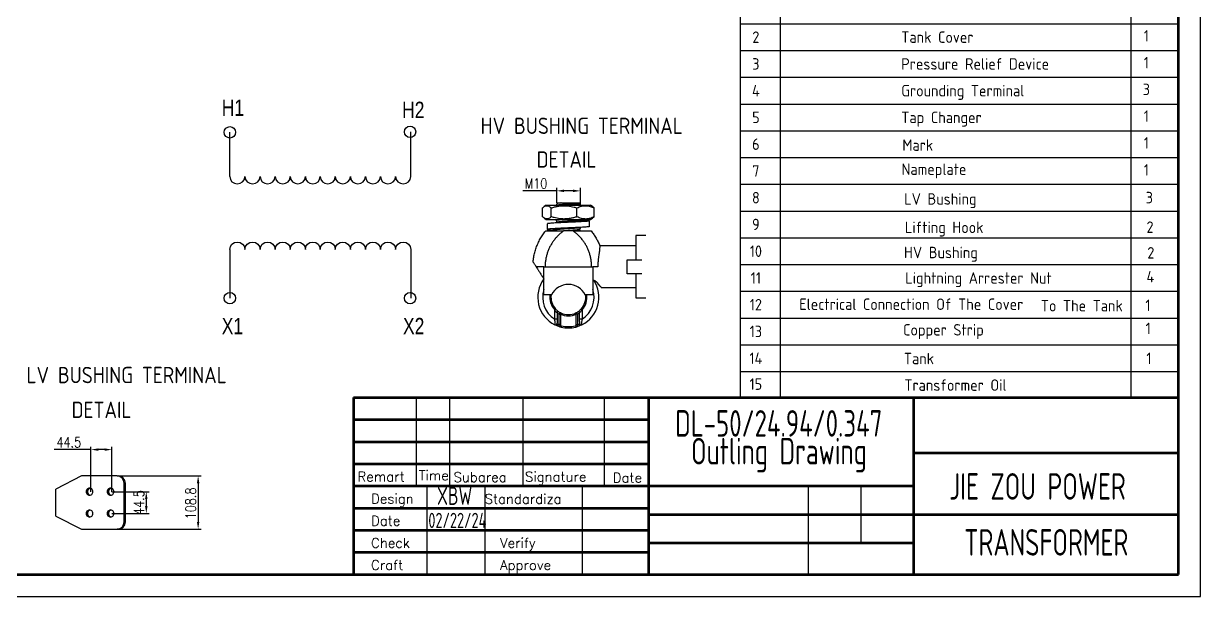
# Model space of a CAD drawing. Header units: millimetres. Extents: x 119255 to 140443, y -8485 to -5380.
# Drawn here: x 129546 to 131950, y -8485 to -7316 of the extents above; entities that cross this region are included whole.
import ezdxf
from ezdxf.enums import TextEntityAlignment as Align

# ---------------------------------------------------------------- set-up
doc = ezdxf.new("R2010")
doc.units = ezdxf.units.MM
doc.header["$LTSCALE"] = 3
for name, color, linetype in [('A', 3, 'Continuous'), ('S', 254, 'Continuous'), ('几何体', 7, 'Continuous')]:
    doc.layers.add(name, color=color, linetype=linetype)
doc.layers.add('标注、文本', color=3, linetype='Continuous', lineweight=25)
doc.layers.add('粗实线', color=4, linetype='Continuous', lineweight=53)
doc.styles.add('pdm', font='gbenor.shx', dxfattribs={"width": 0.8, "bigfont": 'gbhzfs.shx'})
doc.styles.add('ST_WIN', font='isocp2.shx', dxfattribs={"bigfont": 'hzdxfst.shx'})
doc.styles.get("Standard").update_dxf_attribs({"font": 'txt', "bigfont": 'gbcbig.shx'})
doc.styles.add('TH_GBDIM', font='romans.shx', dxfattribs={"width": 0.8, "bigfont": 'gbcbig.shx'})
doc.dimstyles.new('TH_GBDIM1', dxfattribs={"dimscale": 3, "dimtxt": 3.5, "dimasz": 2.5, "dimexe": 2, "dimexo": 0, "dimgap": 1.5, "dimtad": 1, "dimdec": 1, "dimzin": 0, "dimdsep": 46, "dimtxsty": 'TH_GBDIM', "dimcen": 2.5, "dimclrd": 3, "dimclre": 256, "dimclrt": 2, "dimadec": 0, "dimazin": 0, "dimtfac": 0.714286, "dimtdec": 1, "dimtmove": 0, "dimatfit": 3, "dimfxl": 0, "dimtzin": 0, "dimlwd": -1, "dimlwe": -1, "dimarcsym": 0})

# ---------------------------------------------------------------- blocks, each defined once
blk = doc.blocks.new('*D114')
at = {"layer": 'Defpoints', "color": 0}
for p in [(130635.2, -7657.4), (130635.2, -7682.1), (130683.7, -7682.1)]:
    blk.add_point(p, dxfattribs=at)
at = {"layer": '标注、文本', "color": 3}
for p, q in [((130635.2, -7657.4), (130565.6, -7657.4)), ((130668.7, -7657.4), (130650.2, -7657.4))]:
    blk.add_line(p, q, dxfattribs=at)
at = {"layer": '标注、文本'}
for p, q in [((130635.2, -7682.1), (130635.2, -7651.4)), ((130683.7, -7682.1), (130683.7, -7651.4))]:
    blk.add_line(p, q, dxfattribs=at)
at = {"layer": '标注、文本', "color": 3}
for points in [[(130650.2, -7654.9), (130650.2, -7659.9), (130635.2, -7657.4)], [(130668.7, -7654.9), (130668.7, -7659.9), (130683.7, -7657.4)]]:
    blk.add_solid(points, dxfattribs=at)
at = {"layer": '标注、文本', "color": 2, "insert": (130592.9, -7642.4), "char_height": 21, "attachment_point": 5, "style": 'TH_GBDIM'}
blk.add_mtext('M10', dxfattribs=at)
blk = doc.blocks.new('*D115')
at = {"layer": 'Defpoints', "color": 0}
for p in [(129737.1, -8239.2), (129737.1, -8348), (129902.7, -8348)]:
    blk.add_point(p, dxfattribs=at)
at = {"layer": '标注、文本'}
for p, q in [((129737.1, -8239.2), (129908.7, -8239.2)), ((129737.1, -8348), (129908.7, -8348))]:
    blk.add_line(p, q, dxfattribs=at)
at = {"layer": '标注、文本', "color": 3}
blk.add_line((129902.7, -8254.2), (129902.7, -8333), dxfattribs=at)
for points in [[(129900.2, -8254.2), (129905.2, -8254.2), (129902.7, -8239.2)], [(129900.2, -8333), (129905.2, -8333), (129902.7, -8348)]]:
    blk.add_solid(points, dxfattribs=at)
at = {"layer": '标注、文本', "color": 2, "insert": (129887.7, -8295.3), "char_height": 21, "attachment_point": 5, "rotation": 90, "style": 'TH_GBDIM'}
blk.add_mtext('108.8', dxfattribs=at)
blk = doc.blocks.new('*D116')
at = {"layer": 'Defpoints', "color": 0}
for p in [(129683.6, -8185.5), (129683.6, -8271.4), (129726.6, -8271.4)]:
    blk.add_point(p, dxfattribs=at)
at = {"layer": '标注、文本', "color": 3}
for p, q in [((129683.6, -8185.5), (129608.4, -8185.5)), ((129711.6, -8185.5), (129698.6, -8185.5))]:
    blk.add_line(p, q, dxfattribs=at)
at = {"layer": '标注、文本'}
for p, q in [((129683.6, -8271.4), (129683.6, -8179.5)), ((129726.6, -8271.4), (129726.6, -8179.5))]:
    blk.add_line(p, q, dxfattribs=at)
at = {"layer": '标注、文本', "color": 3}
for points in [[(129698.6, -8183), (129698.6, -8188), (129683.6, -8185.5)], [(129711.6, -8183), (129711.6, -8188), (129726.6, -8185.5)]]:
    blk.add_solid(points, dxfattribs=at)
at = {"layer": '标注、文本', "color": 2, "insert": (129638.5, -8170.5), "char_height": 21, "attachment_point": 5, "style": 'TH_GBDIM'}
blk.add_mtext('44.5', dxfattribs=at)
blk = doc.blocks.new('*D117')
at = {"layer": 'Defpoints', "color": 0}
for p in [(129726.6, -8271.4), (129726.6, -8315.9), (129796.8, -8315.9)]:
    blk.add_point(p, dxfattribs=at)
at = {"layer": '标注、文本'}
for p, q in [((129726.6, -8271.4), (129802.8, -8271.4)), ((129726.6, -8315.9), (129802.8, -8315.9))]:
    blk.add_line(p, q, dxfattribs=at)
at = {"layer": '标注、文本', "color": 3}
blk.add_line((129796.8, -8286.4), (129796.8, -8300.9), dxfattribs=at)
for points in [[(129794.3, -8286.4), (129799.3, -8286.4), (129796.8, -8271.4)], [(129794.3, -8300.9), (129799.3, -8300.9), (129796.8, -8315.9)]]:
    blk.add_solid(points, dxfattribs=at)
at = {"layer": '标注、文本', "color": 2, "insert": (129781.8, -8293.6), "char_height": 21, "attachment_point": 5, "rotation": 90, "style": 'TH_GBDIM'}
blk.add_mtext('44.5', dxfattribs=at)

msp = doc.modelspace()

# ---------------------------------------------------------------- linework, layer by layer
at = {"layer": 'A'}
for p, q in [((131010.76, -8079.16), (131010.76, -7152.69)), ((131904.97, -8026.27), (131904.97, -7152.69)), ((131092.51, -8079.16), (131092.51, -7207.29)), ((131808.35, -8079.16), (131808.35, -7207.29)), ((131010.76, -7316.49), (131904.97, -7316.49)), ((131010.76, -7371.09), (131904.97, -7371.09)), ((131010.76, -7425.69), (131904.97, -7425.69)), ((131010.76, -7480.29), (131904.97, -7480.29)), ((131010.76, -7480.29), (131904.97, -7480.29)), ((131010.76, -7534.88), (131904.97, -7534.88)), ((131010.76, -7534.88), (131904.97, -7534.88)), ((131010.76, -7589.48), (131904.97, -7589.48)), ((131010.76, -7644.08), (131904.97, -7644.08)), ((131073.16, -7698.68), (131904.97, -7698.68)), ((131073.16, -7753.28), (131904.97, -7753.28)), ((131073.16, -7807.88), (131904.97, -7807.88)), ((131073.16, -7862.48), (131904.97, -7862.48)), ((131073.16, -7917.08), (131904.97, -7917.08)), ((131010.76, -7971.68), (131904.97, -7971.68)), ((131010.76, -8026.27), (131904.97, -8026.27))]:
    msp.add_line(p, q, dxfattribs=at)
at = {"layer": 'S'}
for p, q in [((131010.76, -7698.68), (131073.16, -7698.68)), ((131010.76, -7753.28), (131073.16, -7753.28)), ((131010.76, -7807.88), (131073.16, -7807.88)), ((131010.76, -7862.48), (131073.16, -7862.48)), ((131010.76, -7917.08), (131073.16, -7917.08))]:
    msp.add_line(p, q, dxfattribs=at)
at = {"layer": '几何体'}
for p, q in [((130606.22, -7710.28), (130606.22, -7692.29)), ((130613.85, -7686.78), (130609.71, -7689.44)), ((130613.85, -7686.78), (130629.42, -7686.78)), ((130623.79, -7710.28), (130623.79, -7692.29)), ((130629.42, -7686.78), (130704.04, -7686.78)), ((130635.16, -7682.1), (130635.85, -7683.46)), ((130676.51, -7710.28), (130676.51, -7692.29)), ((130683.93, -7682.37), (130683.77, -7682.06)), ((130683.95, -7684.49), (130683.95, -7682.43)), ((130708.19, -7689.44), (130704.04, -7686.78)), ((130711.67, -7710.28), (130711.67, -7692.29)), ((130609.72, -7713.14), (130613.85, -7715.78)), ((130613.85, -7715.78), (130629.42, -7715.78)), ((130629.42, -7715.78), (130704.04, -7715.78)), ((130634.03, -7715.92), (130633.95, -7715.97)), ((130633.95, -7715.97), (130633.95, -7718.03)), ((130682.02, -7717.05), (130682.67, -7715.78)), ((130704.04, -7715.78), (130708.17, -7713.14)), ((130615.87, -7724.69), (130615.87, -7736.19)), ((130634.31, -7734.91), (130633.95, -7735.13)), ((130633.95, -7735.13), (130633.95, -7737.2)), ((130634.04, -7734.93), (130633.96, -7735.08)), ((130635.87, -7721.73), (130635.33, -7722.81)), ((130668.91, -7739.28), (130648.98, -7739.28)), ((130683.95, -7732.4), (130683.95, -7732.01)), ((130702.03, -7730.19), (130702.03, -7718.69)), ((130817.45, -7748.53), (130796.45, -7748.53)), ((130796.45, -7748.53), (130796.45, -7798.03)), ((130796.45, -7769.78), (130723.28, -7769.78)), ((130608.95, -7869.78), (130608.95, -7812.28)), ((130608.95, -7812.28), (130708.95, -7812.28)), ((130708.95, -7812.28), (130708.95, -7869.78)), ((130778.95, -7826.53), (130778.95, -7798.03)), ((130778.95, -7798.03), (130808.95, -7798.03)), ((130808.95, -7826.53), (130778.95, -7826.53)), ((130796.45, -7826.53), (130796.45, -7876.03)), ((130726.45, -7854.78), (130796.45, -7854.78)), ((130624.45, -7869.78), (130608.95, -7869.78)), ((130708.95, -7869.78), (130693.45, -7869.78)), ((130796.45, -7876.03), (130817.45, -7876.03)), ((130630.97, -7900.31), (130632.81, -7898.62)), ((130630.97, -7919.02), (130630.97, -7900.31)), ((130635.94, -7906.57), (130635.94, -7919.02)), ((130640.2, -7908.94), (130642.68, -7908.94)), ((130640.2, -7930.42), (130640.2, -7908.94)), ((130643.75, -7906.68), (130642.68, -7908.94)), ((130642.68, -7908.94), (130642.68, -7930.42)), ((130674.14, -7906.68), (130675.21, -7908.94)), ((130677.69, -7908.94), (130675.21, -7908.94)), ((130675.21, -7930.42), (130675.21, -7908.94)), ((130677.69, -7908.94), (130677.69, -7930.42)), ((130681.95, -7919.02), (130681.95, -7906.57)), ((130686.92, -7900.31), (130685.08, -7898.62)), ((130686.92, -7900.31), (130686.92, -7919.02)), ((130635.94, -7919.02), (130630.97, -7919.02)), ((130642.68, -7930.42), (130640.2, -7930.42)), ((130644.6, -7932.85), (130644, -7935.28)), ((130673.29, -7932.85), (130673.89, -7935.28)), ((130675.21, -7930.42), (130677.69, -7930.42)), ((130686.92, -7919.02), (130681.95, -7919.02)), ((129664.62, -8239.22), (129612.01, -8265.91)), ((129737.07, -8239.22), (129664.62, -8239.22)), ((129737.07, -8239.22), (129739.52, -8239.22)), ((129754.01, -8254.22), (129751.56, -8254.22)), ((129751.56, -8333.03), (129751.56, -8254.22)), ((129754.01, -8333.03), (129754.01, -8254.22)), ((129612.01, -8321.34), (129664.62, -8348.03)), ((129751.56, -8333.03), (129754.01, -8333.03)), ((129664.62, -8348.03), (129737.07, -8348.03)), ((129739.52, -8348.03), (129737.07, -8348.03))]:
    msp.add_line(p, q, dxfattribs=at)
at = {"layer": '几何体', "flags": 128}
for points in [[(129687.85, -8271.37), (129687.68, -8269.78), (129687.17, -8268.27), (129686.35, -8266.92), (129685.25, -8265.78), (129683.94, -8264.93), (129682.48, -8264.4), (129680.95, -8264.22), (129679.41, -8264.4), (129677.95, -8264.93), (129676.64, -8265.78), (129675.55, -8266.92), (129674.72, -8268.27), (129674.21, -8269.78), (129674.04, -8271.37), (129674.21, -8272.97), (129674.72, -8274.48), (129675.55, -8275.83), (129676.64, -8276.96), (129677.95, -8277.82), (129679.41, -8278.35), (129680.95, -8278.52), (129682.48, -8278.35), (129683.94, -8277.82), (129685.25, -8276.96), (129686.35, -8275.83), (129687.17, -8274.48), (129687.68, -8272.97), (129687.85, -8271.37)], [(129730.84, -8271.37), (129730.66, -8269.78), (129730.15, -8268.27), (129729.33, -8266.92), (129728.24, -8265.78), (129726.93, -8264.93), (129725.47, -8264.4), (129723.93, -8264.22), (129722.39, -8264.4), (129720.93, -8264.93), (129719.62, -8265.78), (129718.53, -8266.92), (129717.71, -8268.27), (129717.2, -8269.78), (129717.02, -8271.37), (129717.2, -8272.97), (129717.71, -8274.48), (129718.53, -8275.83), (129719.62, -8276.96), (129720.93, -8277.82), (129722.39, -8278.35), (129723.93, -8278.52), (129725.47, -8278.35), (129726.93, -8277.82), (129728.24, -8276.96), (129729.33, -8275.83), (129730.15, -8274.48), (129730.66, -8272.97), (129730.84, -8271.37)], [(129687.85, -8315.87), (129687.68, -8314.28), (129687.17, -8312.77), (129686.35, -8311.42), (129685.25, -8310.28), (129683.94, -8309.43), (129682.48, -8308.9), (129680.95, -8308.72), (129679.41, -8308.9), (129677.95, -8309.43), (129676.64, -8310.28), (129675.55, -8311.42), (129674.72, -8312.77), (129674.21, -8314.28), (129674.04, -8315.87), (129674.21, -8317.47), (129674.72, -8318.98), (129675.55, -8320.33), (129676.64, -8321.46), (129677.95, -8322.32), (129679.41, -8322.85), (129680.95, -8323.02), (129682.48, -8322.85), (129683.94, -8322.32), (129685.25, -8321.46), (129686.35, -8320.33), (129687.17, -8318.98), (129687.68, -8317.47), (129687.85, -8315.87)], [(129730.84, -8315.87), (129730.66, -8314.28), (129730.15, -8312.77), (129729.33, -8311.42), (129728.24, -8310.28), (129726.93, -8309.43), (129725.47, -8308.9), (129723.93, -8308.72), (129722.39, -8308.9), (129720.93, -8309.43), (129719.62, -8310.28), (129718.53, -8311.42), (129717.71, -8312.77), (129717.2, -8314.28), (129717.02, -8315.87), (129717.2, -8317.47), (129717.71, -8318.98), (129718.53, -8320.33), (129719.62, -8321.46), (129720.93, -8322.32), (129722.39, -8322.85), (129723.93, -8323.02), (129725.47, -8322.85), (129726.93, -8322.32), (129728.24, -8321.46), (129729.33, -8320.33), (129730.15, -8318.98), (129730.66, -8317.47), (129730.84, -8315.87)]]:
    msp.add_lwpolyline(points, dxfattribs=at)
at = {"layer": '几何体'}
for centre, radius, start, end in [((130658.95, -7874.59), 62.5, 143.18845, 243.95104), ((130658.95, -7874.59), 52.5, 162.24721, 237.80102), ((130658.95, -7886.71), 38.43, 26.13864, 153.86136), ((130658.95, -7874.59), 62.5, 296.04896, 33.63315), ((130658.95, -7874.59), 52.5, 302.19898, 17.75279), ((130658.95, -7874.59), 38, 172.7311, 222.59215), ((130658.95, -7874.59), 35.5, 172.21614, 222.59215), ((130658.95, -7874.59), 35.5, 317.40785, 7.78386), ((130658.95, -7874.59), 38, 317.40785, 7.2689), ((130638.44, -7906.58), 2.5, 57.73446, 179.77206), ((130656.46, -7874.59), 38, 237.31442, 244.66198), ((130658.95, -7874.59), 35.5, 237.31442, 244.66198), ((130642.7, -7908.94), 2.5, 64.99822, 179.88624), ((130658.95, -7874.59), 38, 244.66198, 295.33802), ((130658.95, -7874.59), 35.5, 244.66198, 295.33802), ((130658.95, -7874.59), 35.5, 295.33802, 302.68558), ((130675.2, -7908.94), 2.5, 0.11376, 115.00178), ((130661.43, -7874.59), 38, 295.33802, 302.68558), ((130679.45, -7906.58), 2.5, 0.22794, 122.26554), ((130640.59, -7929.11), 4.97, 179.62661, 251.26159), ((130653.98, -7874.59), 57.5, 251.37758, 256.13637), ((130658.95, -7874.59), 60, 256.16785, 283.83215), ((130663.92, -7874.59), 57.5, 283.86363, 288.62242), ((130677.31, -7929.11), 4.97, 288.73841, 0.37339), ((130658.95, -7874.59), 62.5, 251.37758, 256.16785), ((130658.95, -7874.59), 62.5, 256.16785, 283.83215), ((130658.95, -7874.59), 62.5, 283.83215, 288.62242), ((129736.81, -8253.97), 14.75, 359.02424, 88.98981), ((129739.26, -8253.97), 14.75, 359.02424, 88.98981), ((129683.63, -8271.37), 7.19, 101.71697, 258.28303), ((129726.62, -8271.37), 7.19, 101.71698, 258.28302), ((129683.63, -8315.87), 7.19, 101.71698, 258.28302), ((129726.62, -8315.87), 7.19, 101.71697, 258.28303), ((129736.81, -8333.28), 14.75, 271.01019, 0.97576), ((129739.26, -8333.28), 14.75, 271.01019, 0.97576)]:
    msp.add_arc(centre, radius, start, end, dxfattribs=at)
for points, knots in [([(130606.22, -7692.29), (130606.99, -7691.58), (130608.51, -7690.17), (130610.88, -7688.65), (130613.3, -7687.75), (130615.61, -7687.59), (130617.78, -7688.09), (130619.8, -7689.05), (130621.81, -7690.44), (130623.13, -7691.67), (130623.79, -7692.29)], [0, 0, 0, 0, 0.1336425, 0.2672363, 0.4045834, 0.541898, 0.6551992, 0.7685228, 0.884248, 1, 1, 1, 1]), ([(130623.79, -7692.29), (130626.08, -7691.58), (130630.66, -7690.17), (130637.76, -7688.65), (130645.02, -7687.75), (130651.98, -7687.59), (130658.48, -7688.09), (130664.54, -7689.05), (130670.57, -7690.44), (130674.53, -7691.67), (130676.51, -7692.29)], [0, 0, 0, 0, 0.1336425, 0.2672363, 0.4045834, 0.541898, 0.6551992, 0.7685228, 0.884248, 1, 1, 1, 1]), ([(130635.87, -7683.4), (130635.56, -7684.03), (130634.98, -7685.16), (130634.41, -7686.28), (130634.16, -7686.78)], [0, 0, 0, 0, 0.5567059, 1, 1, 1, 1]), ([(130683.86, -7682.38), (130683.89, -7682.39), (130684.12, -7682.51), (130683.56, -7682.73), (130682.21, -7683.02), (130679.87, -7683.32), (130676.74, -7683.63), (130672.93, -7683.92), (130668.58, -7684.22), (130663.85, -7684.53), (130658.95, -7684.82), (130654.04, -7685.12), (130649.32, -7685.42), (130644.97, -7685.72), (130641.15, -7686.01), (130638.05, -7686.32), (130635.96, -7686.58), (130635.3, -7686.73), (130635.06, -7686.78)], [0, 0, 0, 0, 0.011339, 0.0796235, 0.1469262, 0.2150508, 0.2834423, 0.3508608, 0.4187734, 0.4872185, 0.554868, 0.6225175, 0.6909627, 0.7588753, 0.8262938, 0.8946853, 0.9628099, 1, 1, 1, 1]), ([(130635.18, -7682.09), (130635.23, -7682.09), (130635.33, -7682.09), (130636.32, -7682.09), (130637.91, -7682.09), (130640.14, -7682.09), (130642.4, -7682.09), (130643.97, -7682.09), (130644.48, -7682.09)], [0, 0, 0, 0, 0.1744692, 0.3563639, 0.5436027, 0.7238546, 0.9094639, 1, 1, 1, 1]), ([(130644.48, -7682.09), (130643.86, -7682.14), (130642.08, -7682.3), (130639.63, -7682.56), (130637.5, -7682.86), (130636.18, -7683.13), (130636.02, -7683.32), (130635.94, -7683.4)], [0, 0, 0, 0, 0.1252265, 0.3553335, 0.5845415, 0.8109807, 1, 1, 1, 1]), ([(130644.48, -7682.09), (130645.5, -7682.09), (130647.57, -7682.09), (130651.1, -7682.09), (130654.88, -7682.09), (130658.77, -7682.09), (130662.73, -7682.09), (130666.6, -7682.09), (130670.34, -7682.09), (130673.78, -7682.09), (130676.86, -7682.09), (130679.45, -7682.09), (130681.52, -7682.09), (130682.94, -7682.09), (130683.72, -7682.09), (130683.71, -7682.09), (130683.71, -7682.09)], [0, 0, 0, 0, 0.0706046, 0.1432471, 0.2138466, 0.2864695, 0.3574563, 0.4304155, 0.5028638, 0.57741, 0.6500154, 0.7246462, 0.7986045, 0.8747015, 0.9489552, 1, 1, 1, 1]), ([(130683.87, -7684.53), (130683.79, -7684.62), (130683.61, -7684.81), (130682.18, -7685.08), (130679.87, -7685.38), (130676.74, -7685.69), (130672.93, -7685.98), (130668.58, -7686.28), (130664.39, -7686.55), (130661.66, -7686.72), (130660.58, -7686.78)], [0, 0, 0, 0, 0.1129869, 0.2449351, 0.3784947, 0.5125774, 0.6447526, 0.7778965, 0.9120844, 1, 1, 1, 1]), ([(130676.51, -7692.29), (130678.02, -7691.59), (130680.96, -7690.23), (130685.44, -7688.77), (130689.96, -7687.84), (130694.57, -7687.58), (130699.09, -7687.98), (130703.44, -7688.98), (130707.6, -7690.4), (130710.31, -7691.66), (130711.67, -7692.29)], [0, 0, 0, 0, 0.1314085, 0.257448, 0.383446, 0.5134136, 0.643385, 0.7621543, 0.8811202, 1, 1, 1, 1]), ([(130682.79, -7686.78), (130682.85, -7686.66), (130683.24, -7685.91), (130683.62, -7685.16), (130683.94, -7684.53)], [0, 0, 0, 0, 0.1627992, 1, 1, 1, 1]), ([(130711.67, -7692.29), (130710.91, -7691.56), (130709.75, -7690.46), (130708.56, -7689.74), (130708.16, -7689.49)], [0, 0, 0, 0, 0.6559929, 1, 1, 1, 1]), ([(130623.79, -7710.28), (130623.03, -7710.98), (130621.5, -7712.39), (130619.14, -7713.91), (130616.72, -7714.82), (130614.4, -7714.97), (130612.23, -7714.47), (130610.21, -7713.51), (130608.2, -7712.12), (130606.88, -7710.89), (130606.22, -7710.28)], [0, 0, 0, 0, 0.1336425, 0.2672363, 0.4045834, 0.541898, 0.6551992, 0.7685228, 0.884248, 1, 1, 1, 1]), ([(130682.16, -7716.78), (130683.43, -7716.85), (130686.58, -7717.02), (130690.93, -7717.28), (130695.12, -7717.58), (130698.38, -7717.89), (130700.67, -7718.18), (130701.94, -7718.48), (130702.16, -7718.78), (130701.3, -7719.09), (130699.4, -7719.38), (130696.52, -7719.68), (130692.7, -7719.98), (130688.04, -7720.29), (130682.68, -7720.58), (130676.75, -7720.88), (130670.35, -7721.18), (130663.67, -7721.49), (130656.89, -7721.78), (130650.17, -7722.08), (130643.64, -7722.38), (130637.49, -7722.69), (130631.89, -7722.98), (130626.95, -7723.28), (130622.78, -7723.58), (130619.5, -7723.89), (130617.25, -7724.18), (130616, -7724.45), (130615.99, -7724.62), (130615.98, -7724.69)], [0, 0, 0, 0, 0.0253748, 0.0630724, 0.1012418, 0.1394111, 0.1771087, 0.2148063, 0.2529757, 0.291145, 0.3288426, 0.3665402, 0.4047095, 0.4428789, 0.4805765, 0.5182741, 0.5564434, 0.5946128, 0.6323104, 0.6700079, 0.7081773, 0.7463467, 0.7840442, 0.8217418, 0.8599112, 0.8980805, 0.9357781, 0.9734757, 1, 1, 1, 1]), ([(130676.51, -7710.28), (130674.22, -7710.98), (130669.64, -7712.39), (130662.55, -7713.91), (130655.28, -7714.82), (130648.33, -7714.97), (130641.82, -7714.47), (130635.76, -7713.51), (130629.74, -7712.12), (130625.77, -7710.89), (130623.79, -7710.28)], [0, 0, 0, 0, 0.1336425, 0.2672363, 0.4045834, 0.541898, 0.6551992, 0.7685228, 0.884248, 1, 1, 1, 1]), ([(130656.48, -7715.78), (130655.68, -7715.83), (130653.23, -7715.98), (130649.32, -7716.24), (130644.97, -7716.53), (130641.16, -7716.82), (130638.03, -7717.13), (130635.69, -7717.43), (130634.33, -7717.72), (130633.79, -7717.94), (130633.99, -7718.06), (130634.02, -7718.08)], [0, 0, 0, 0, 0.06396167, 0.19564291, 0.3262997, 0.45600579, 0.58758386, 0.71864851, 0.84813187, 0.97950409, 1, 1, 1, 1]), ([(130711.67, -7710.28), (130710.31, -7710.91), (130707.6, -7712.17), (130703.44, -7713.59), (130699.14, -7714.58), (130694.72, -7714.98), (130690.16, -7714.75), (130685.58, -7713.84), (130681, -7712.36), (130678.02, -7710.97), (130676.51, -7710.28)], [0, 0, 0, 0, 0.1188795, 0.2378452, 0.3566142, 0.4824661, 0.6083134, 0.7384292, 0.8685918, 1, 1, 1, 1]), ([(130708.15, -7713.11), (130708.66, -7712.78), (130709.85, -7712), (130711.01, -7710.91), (130711.67, -7710.28)], [0, 0, 0, 0, 0.4297346, 1, 1, 1, 1]), ([(130586.88, -7802.29), (130587.25, -7799.02), (130587.98, -7792.5), (130590.15, -7782.87), (130593.07, -7773.44), (130596.81, -7764.29), (130601.33, -7755.49), (130606.56, -7747.07), (130610.63, -7741.88), (130612.66, -7739.28)], [0, 0, 0, 0, 0.1425337, 0.2850681, 0.4276034, 0.5707028, 0.7138014, 0.8569007, 1, 1, 1, 1]), ([(130648.98, -7739.28), (130647.09, -7740.7), (130643.31, -7743.54), (130638.08, -7748.37), (130633.21, -7753.57), (130628.77, -7759.13), (130624.79, -7765.02), (130621.3, -7771.2), (130618.31, -7777.63), (130615.83, -7784.29), (130613.89, -7791.15), (130612.49, -7798.13), (130611.62, -7805.19), (130611.5, -7809.92), (130611.45, -7812.28)], [0, 0, 0, 0, 0.0832172, 0.1663847, 0.2500233, 0.3337131, 0.4168632, 0.4999998, 0.583099, 0.6662492, 0.7499764, 0.8335965, 0.916764, 1, 1, 1, 1]), ([(130612.68, -7739.28), (130612.71, -7739.28), (130612.75, -7739.28), (130613.13, -7739.28), (130613.74, -7739.28), (130614.56, -7739.28), (130615.54, -7739.28), (130616.64, -7739.28), (130617.91, -7739.28), (130619.34, -7739.28), (130621.15, -7739.28), (130623.42, -7739.28), (130626.23, -7739.28), (130629.32, -7739.28), (130632.71, -7739.28), (130636.4, -7739.28), (130640.39, -7739.28), (130644.61, -7739.28), (130647.51, -7739.28), (130648.98, -7739.28)], [0, 0, 0, 0, 0.0632213, 0.1255669, 0.1872543, 0.2485081, 0.3011813, 0.3523364, 0.402151, 0.4508173, 0.4985414, 0.5649917, 0.6283598, 0.6894952, 0.7493425, 0.8108636, 0.8723314, 0.934986, 1, 1, 1, 1]), ([(130701.91, -7730.19), (130701.95, -7730.22), (130702.09, -7730.35), (130701.25, -7730.59), (130699.42, -7730.88), (130696.52, -7731.18), (130692.7, -7731.48), (130688.04, -7731.79), (130682.68, -7732.08), (130676.75, -7732.38), (130670.35, -7732.68), (130663.67, -7732.99), (130656.89, -7733.28), (130650.17, -7733.58), (130643.64, -7733.88), (130637.49, -7734.19), (130631.89, -7734.48), (130626.95, -7734.78), (130622.78, -7735.08), (130619.51, -7735.39), (130617.22, -7735.68), (130615.95, -7735.98), (130615.74, -7736.28), (130616.59, -7736.59), (130618.49, -7736.88), (130621.37, -7737.18), (130625.21, -7737.48), (130629.54, -7737.77), (130632.87, -7737.95), (130634.36, -7738.03)], [0, 0, 0, 0, 0.0117613, 0.0502697, 0.0883021, 0.1263345, 0.1648429, 0.2033512, 0.2413836, 0.279416, 0.3179244, 0.3564328, 0.3944652, 0.4324976, 0.471006, 0.5095144, 0.5475468, 0.5855792, 0.6240876, 0.6625959, 0.7006283, 0.7386608, 0.7771691, 0.8156775, 0.8537099, 0.8917423, 0.9302507, 0.9687591, 1, 1, 1, 1]), ([(130658.9, -7733.2), (130658.42, -7733.22), (130656.29, -7733.35), (130652.52, -7733.58), (130647.73, -7733.88), (130643.22, -7734.19), (130639.11, -7734.48), (130635.49, -7734.78), (130632.44, -7735.08), (130630.04, -7735.39), (130628.36, -7735.68), (130627.43, -7735.98), (130627.27, -7736.28), (130627.9, -7736.59), (130629.3, -7736.88), (130631.31, -7737.17), (130633.17, -7737.36), (130634.07, -7737.46)], [0, 0, 0, 0, 0.0206777, 0.0906243, 0.1614492, 0.2322742, 0.3022208, 0.3721675, 0.4429924, 0.5138174, 0.583764, 0.6537106, 0.7245356, 0.7953606, 0.8653072, 0.9352538, 1, 1, 1, 1]), ([(130683.95, -7732.4), (130683.85, -7732.51), (130683.67, -7732.71), (130682.18, -7733), (130679.87, -7733.3), (130676.74, -7733.61), (130672.93, -7733.9), (130668.58, -7734.2), (130663.85, -7734.5), (130658.95, -7734.8), (130654.04, -7735.09), (130649.32, -7735.4), (130644.97, -7735.7), (130641.16, -7735.99), (130638.03, -7736.3), (130635.69, -7736.6), (130634.33, -7736.89), (130633.79, -7737.11), (130633.99, -7737.23), (130634.02, -7737.24)], [0, 0, 0, 0, 0.0622062, 0.1235181, 0.1855787, 0.2478824, 0.3092997, 0.3711672, 0.4335197, 0.4951475, 0.5567752, 0.6191278, 0.6809953, 0.7424126, 0.8047163, 0.8667769, 0.9280887, 0.990295, 1, 1, 1, 1]), ([(130633.96, -7718.08), (130634.28, -7718.7), (130634.91, -7719.94), (130635.54, -7721.18), (130635.85, -7721.79)], [0, 0, 0, 0, 0.50694105, 1, 1, 1, 1]), ([(130633.96, -7737.24), (130634.28, -7737.87), (130634.62, -7738.55), (130634.97, -7739.23), (130635, -7739.28)], [0, 0, 0, 0, 0.92269038, 1, 1, 1, 1]), ([(130681.96, -7717.05), (130681.88, -7717.13), (130681.72, -7717.32), (130680.4, -7717.59), (130678.27, -7717.89), (130675.38, -7718.2), (130671.86, -7718.49), (130667.84, -7718.79), (130663.48, -7719.1), (130659.15, -7719.38), (130655.04, -7719.65), (130651.23, -7719.91), (130647.66, -7720.17), (130644.8, -7720.39), (130642.09, -7720.63), (130639.62, -7720.89), (130637.5, -7721.2), (130636.18, -7721.47), (130636.02, -7721.65), (130635.94, -7721.74)], [0, 0, 0, 0, 0.0534828, 0.1167547, 0.1808002, 0.2450969, 0.3084777, 0.3723236, 0.4366708, 0.500269, 0.5550889, 0.6105938, 0.6659809, 0.7205791, 0.75557, 0.8198667, 0.8839122, 0.9471841, 1, 1, 1, 1]), ([(130681.96, -7736.22), (130681.88, -7736.3), (130681.72, -7736.49), (130680.4, -7736.76), (130678.27, -7737.06), (130675.38, -7737.37), (130671.86, -7737.66), (130667.84, -7737.96), (130663.48, -7738.27), (130659.15, -7738.55), (130655.05, -7738.81), (130651.92, -7739.03), (130650.21, -7739.16), (130649.69, -7739.19)], [0, 0, 0, 0, 0.0842117, 0.1838367, 0.2846799, 0.3859187, 0.4857153, 0.5862443, 0.6875625, 0.7877015, 0.8740184, 0.961414, 1, 1, 1, 1]), ([(130658.56, -7733.21), (130658.55, -7733.21), (130658.5, -7733.22), (130658.76, -7733.2), (130658.95, -7733.19)], [0, 0, 0, 0, 0.2579346, 1, 1, 1, 1]), ([(130682.19, -7717.27), (130682.22, -7717.27), (130683.47, -7717.37), (130685.42, -7717.58), (130687.87, -7717.89), (130689.53, -7718.18), (130690.47, -7718.48), (130690.62, -7718.78), (130689.99, -7719.09), (130688.6, -7719.38), (130686.49, -7719.68), (130683.69, -7719.98), (130680.27, -7720.29), (130676.35, -7720.58), (130672, -7720.88), (130667.3, -7721.18), (130662.89, -7721.46), (130660.06, -7721.63), (130658.9, -7721.7)], [0, 0, 0, 0, 0.00198403, 0.07024202, 0.13850001, 0.20591148, 0.27332294, 0.34158093, 0.40983892, 0.47725039, 0.54466185, 0.61291985, 0.68117784, 0.7485893, 0.81600077, 0.88425876, 0.95251675, 1, 1, 1, 1]), ([(130706.45, -7812.28), (130706.39, -7809.92), (130706.28, -7805.19), (130705.4, -7798.13), (130704, -7791.15), (130702.06, -7784.29), (130699.59, -7777.63), (130696.6, -7771.2), (130693.11, -7765.02), (130689.13, -7759.14), (130684.68, -7753.57), (130679.81, -7748.37), (130674.59, -7743.55), (130670.8, -7740.7), (130668.91, -7739.28)], [0, 0, 0, 0, 0.0832172, 0.1663848, 0.2500232, 0.3337131, 0.4168633, 0.4999998, 0.583099, 0.6662492, 0.7499764, 0.8335965, 0.9167641, 1, 1, 1, 1]), ([(130668.91, -7739.28), (130670.38, -7739.28), (130673.27, -7739.28), (130677.48, -7739.28), (130681.46, -7739.28), (130685.15, -7739.28), (130688.53, -7739.28), (130691.26, -7739.28), (130693.46, -7739.28), (130695.25, -7739.28), (130697.09, -7739.28), (130698.91, -7739.28), (130700.62, -7739.28), (130702.08, -7739.28), (130703.62, -7739.28), (130704.93, -7739.28), (130705.12, -7739.28), (130705.21, -7739.28)], [0, 0, 0, 0, 0.0648469, 0.12735777, 0.18869577, 0.25009077, 0.30975052, 0.37071365, 0.41256114, 0.45566254, 0.500252, 0.5598657, 0.62106032, 0.68422791, 0.74972513, 0.87348858, 1, 1, 1, 1]), ([(130682.02, -7736.22), (130682.34, -7735.59), (130682.98, -7734.33), (130683.62, -7733.08), (130683.94, -7732.45)], [0, 0, 0, 0, 0.4999979, 1, 1, 1, 1]), ([(130683.57, -7719.98), (130683.37, -7719.6), (130682.86, -7718.6), (130682.36, -7717.61), (130682.05, -7717)], [0, 0, 0, 0, 0.3880679, 1, 1, 1, 1]), ([(130683.63, -7739.28), (130683.41, -7738.85), (130682.89, -7737.81), (130682.36, -7736.77), (130682.05, -7736.16)], [0, 0, 0, 0, 0.4138802, 1, 1, 1, 1]), ([(130705.23, -7739.28), (130707.07, -7741.61), (130710.74, -7746.27), (130715.53, -7753.78), (130719.81, -7761.59), (130722.13, -7767.05), (130723.29, -7769.78)], [0, 0, 0, 0, 0.2500003, 0.500001, 0.7500005, 1, 1, 1, 1]), ([(130723.28, -7769.78), (130723.27, -7769.88), (130723.26, -7770.06), (130723.13, -7771.63), (130722.93, -7773.79), (130722.69, -7776.13), (130722.4, -7778.8), (130722.01, -7781.95), (130721.54, -7785.5), (130721.03, -7789.31), (130720.45, -7793.45), (130719.88, -7797.84), (130719.42, -7801.88), (130718.99, -7806.7), (130718.92, -7810.41), (130718.89, -7812.28)], [0, 0, 0, 0, 0.0955659, 0.1934007, 0.2985319, 0.3526775, 0.4068231, 0.5117469, 0.5657671, 0.6197879, 0.7252207, 0.7794712, 0.8337198, 0.9160564, 1, 1, 1, 1]), ([(130593.19, -7812.28), (130592.53, -7811.23), (130591.19, -7809.1), (130589.53, -7806.48), (130588.19, -7804.34), (130587.38, -7803.06), (130586.96, -7802.4), (130586.92, -7802.33), (130586.89, -7802.3)], [0, 0, 0, 0, 0.16217366, 0.32755786, 0.5234252, 0.72325151, 0.86109307, 1, 1, 1, 1]), ([(130608.95, -7812.28), (130608.58, -7812.28), (130607.8, -7812.28), (130606.64, -7812.28), (130605.45, -7812.28), (130604.17, -7812.28), (130602.8, -7812.28), (130601.36, -7812.28), (130599.96, -7812.28), (130597.98, -7812.28), (130595.55, -7812.28), (130594, -7812.28), (130593.19, -7812.28)], [0, 0, 0, 0, 0.0501892, 0.1052906, 0.1618438, 0.2202446, 0.2975432, 0.3779347, 0.4620333, 0.5503755, 0.7656375, 1, 1, 1, 1]), ([(130593.19, -7812.28), (130594.05, -7813.64), (130595.78, -7816.39), (130598.4, -7820.54), (130600.71, -7824.22), (130602.64, -7827.28), (130604.66, -7830.48), (130606.77, -7833.83), (130608.21, -7836.12), (130608.95, -7837.28)], [0, 0, 0, 0, 0.2029241, 0.4104076, 0.5255073, 0.6406021, 0.7592534, 0.8779025, 1, 1, 1, 1]), ([(130718.89, -7812.28), (130718.15, -7812.28), (130716.67, -7812.28), (130714.29, -7812.28), (130711.91, -7812.28), (130710.17, -7812.28), (130709.16, -7812.28), (130708.95, -7812.28)], [0, 0, 0, 0, 0.2674046, 0.5399316, 0.7407656, 0.9464155, 1, 1, 1, 1]), ([(130708.95, -7839.67), (130709.82, -7839.76), (130711.57, -7839.93), (130713.64, -7840.95), (130715.23, -7842.08), (130716.36, -7843.15), (130716.94, -7843.85), (130717.18, -7844.15)], [0, 0, 0, 0, 0.2414034, 0.4809203, 0.6697308, 0.8588149, 1, 1, 1, 1]), ([(130726.45, -7854.78), (130726.41, -7854.74), (130726.33, -7854.67), (130725.6, -7853.93), (130724.25, -7852.55), (130722.19, -7850.34), (130719.77, -7847.59), (130718.03, -7845.36), (130717.15, -7844.23)], [0, 0, 0, 0, 0.1303548, 0.2632452, 0.4465363, 0.6349471, 0.8160864, 1, 1, 1, 1]), ([(130717.18, -7844.15), (130717.8, -7844.94), (130719.05, -7846.52), (130720.82, -7848.63), (130722.46, -7850.51), (130723.86, -7852.04), (130724.97, -7853.23), (130725.78, -7854.09), (130726.34, -7854.67), (130726.41, -7854.74), (130726.45, -7854.78)], [0, 0, 0, 0, 0.1278984, 0.2557769, 0.3879285, 0.5200354, 0.6360746, 0.7534391, 0.8757131, 1, 1, 1, 1]), ([(130635.94, -7906.57), (130635.84, -7906.48), (130635.63, -7906.27), (130634.81, -7905.43), (130633.61, -7904.08), (130632.25, -7902.31), (130631.36, -7900.91), (130630.97, -7900.31)], [0, 0, 0, 0, 0.1542537, 0.3161539, 0.4992759, 0.7831329, 1, 1, 1, 1]), ([(130632.81, -7898.62), (130633.36, -7899.19), (130634.28, -7900.15), (130635.63, -7901.37), (130636.94, -7902.46), (130638.25, -7903.44), (130639.36, -7904.21), (130639.64, -7904.38), (130639.78, -7904.47)], [0, 0, 0, 0, 0.1909457, 0.3233419, 0.4555706, 0.6406867, 0.8185547, 1, 1, 1, 1]), ([(130678.12, -7904.47), (130678.16, -7904.44), (130678.31, -7904.34), (130679.05, -7903.87), (130680.6, -7902.75), (130682.31, -7901.35), (130683.86, -7899.91), (130684.67, -7899.05), (130685.08, -7898.62)], [0, 0, 0, 0, 0.07013305, 0.27621219, 0.476705, 0.71243333, 0.8561312, 1, 1, 1, 1]), ([(130686.92, -7900.31), (130686.34, -7901.21), (130685.31, -7902.79), (130683.79, -7904.66), (130682.73, -7905.81), (130682.23, -7906.3), (130682.03, -7906.5), (130681.98, -7906.55), (130681.95, -7906.57)], [0, 0, 0, 0, 0.3224126, 0.5691307, 0.7605823, 0.8991608, 0.9412114, 1, 1, 1, 1]), ([(130631.5, -7930.74), (130631.57, -7930.75), (130631.72, -7930.78), (130631.89, -7930.46), (130632.06, -7929.69), (130632.1, -7928.59), (130632.06, -7927.13), (130631.97, -7925.74), (130631.82, -7924.36), (130631.64, -7922.9), (130631.41, -7921.33), (130631.12, -7919.79), (130630.97, -7919.02)], [0, 0, 0, 0, 0.08367067, 0.1745007, 0.26533892, 0.44011004, 0.47421985, 0.59895798, 0.72392292, 0.73029817, 0.86506002, 1, 1, 1, 1]), ([(130631.5, -7930.74), (130631.51, -7930.74), (130631.63, -7930.8), (130632.2, -7931.03), (130633.33, -7930.96), (130634.88, -7930.18), (130635.38, -7929.43), (130635.62, -7929.08)], [0, 0, 0, 0, 0.00370978, 0.07523613, 0.36558551, 0.69956339, 1, 1, 1, 1]), ([(130638.99, -7933.82), (130638.84, -7933.77), (130638.53, -7933.66), (130637.51, -7933.3), (130636.19, -7932.81), (130634.49, -7932.12), (130632.88, -7931.41), (130631.8, -7930.89), (130631.51, -7930.75), (130631.5, -7930.74)], [0, 0, 0, 0, 0.1822175, 0.3645988, 0.5342072, 0.7039196, 0.9228217, 0.9968471, 1, 1, 1, 1]), ([(130635.94, -7919.02), (130635.94, -7920.04), (130635.93, -7922.13), (130635.85, -7924.87), (130635.75, -7927.21), (130635.66, -7928.45), (130635.62, -7929.08)], [0, 0, 0, 0, 0.2897345, 0.5872351, 0.7917695, 1, 1, 1, 1]), ([(130644, -7935.28), (130643.49, -7935.1), (130642.45, -7934.74), (130641.22, -7933.58), (130640.36, -7932.1), (130640.25, -7930.98), (130640.2, -7930.42)], [0, 0, 0, 0, 0.2424251, 0.4952663, 0.7474267, 1, 1, 1, 1]), ([(130642.68, -7930.42), (130642.71, -7930.7), (130642.77, -7931.26), (130643.2, -7932), (130643.82, -7932.58), (130644.35, -7932.76), (130644.6, -7932.85)], [0, 0, 0, 0, 0.2520437, 0.5040461, 0.7571208, 1, 1, 1, 1]), ([(130673.29, -7932.85), (130673.56, -7932.76), (130674.1, -7932.57), (130674.73, -7931.96), (130675.14, -7931.22), (130675.19, -7930.68), (130675.21, -7930.42)], [0, 0, 0, 0, 0.2553798, 0.5107858, 0.7654295, 1, 1, 1, 1]), ([(130677.69, -7930.42), (130677.65, -7930.94), (130677.55, -7932.03), (130676.74, -7933.5), (130675.5, -7934.71), (130674.43, -7935.09), (130673.89, -7935.28)], [0, 0, 0, 0, 0.2350736, 0.4899042, 0.7450938, 1, 1, 1, 1]), ([(130686.39, -7930.74), (130686.38, -7930.75), (130686.1, -7930.89), (130685.01, -7931.41), (130683.4, -7932.12), (130681.7, -7932.81), (130680.39, -7933.3), (130679.37, -7933.66), (130679.06, -7933.77), (130678.91, -7933.82)], [0, 0, 0, 0, 0.0031529, 0.0771783, 0.2960804, 0.4657928, 0.6354012, 0.8177825, 1, 1, 1, 1]), ([(130682.28, -7929.08), (130682.24, -7928.46), (130682.15, -7927.22), (130682.05, -7924.91), (130681.97, -7922.16), (130681.96, -7920.07), (130681.95, -7919.02)], [0, 0, 0, 0, 0.2044583, 0.4127639, 0.7022418, 1, 1, 1, 1]), ([(130682.28, -7929.08), (130682.52, -7929.43), (130683.02, -7930.18), (130684.57, -7930.96), (130685.69, -7931.03), (130686.27, -7930.8), (130686.39, -7930.74), (130686.39, -7930.74)], [0, 0, 0, 0, 0.3004366, 0.6344145, 0.9247639, 0.9962902, 1, 1, 1, 1]), ([(130686.92, -7919.02), (130686.78, -7919.79), (130686.49, -7921.33), (130686.13, -7923.76), (130685.91, -7925.86), (130685.79, -7927.88), (130685.81, -7929.1), (130685.9, -7929.97), (130686, -7930.46), (130686.17, -7930.78), (130686.32, -7930.75), (130686.39, -7930.74)], [0, 0, 0, 0, 0.1349241, 0.2696702, 0.4285039, 0.5256665, 0.6908906, 0.7346922, 0.8255198, 0.9163391, 1, 1, 1, 1])]:
    msp.add_open_spline(points, degree=3, knots=knots, dxfattribs=at)
at = {"layer": '标注、文本'}
for p, q in [((131950.07, -8485.13), (131950.07, -5805.74)), ((129967.58, -7627.98), (129967.58, -7538)), ((130336.97, -7627.98), (130336.97, -7536.97)), ((129967.58, -7776.96), (129967.58, -7876.38)), ((130336.97, -7776.96), (130336.97, -7876.38)), ((130348.16, -8079.16), (130348.16, -8259.59)), ((130416.42, -8079.16), (130416.42, -8259.59)), ((130566.17, -8079.16), (130566.17, -8259.59)), ((130732.17, -8079.16), (130732.17, -8259.59)), ((129612.01, -8321.34), (129612.01, -8265.91)), ((130369.76, -8259.59), (130369.76, -8440.02)), ((130487.99, -8259.59), (130487.99, -8440.02)), ((130687.06, -8259.59), (130687.06, -8440.02)), ((131148.73, -8259.59), (131148.56, -8440.02)), ((131256.2, -8259.59), (131256.2, -8375.69)), ((128161.04, -8485.13), (131950.07, -8485.13))]:
    msp.add_line(p, q, dxfattribs=at)
for points in [[(129967.58, -7627.98), (129968.79, -7634.02), (129971.81, -7638.86), (129977.26, -7641.88), (129982.7, -7643.09), (129988.74, -7641.88), (129993.58, -7638.86), (129997.21, -7634.02), (129998.41, -7627.98)], [(129998.41, -7627.98), (129999.62, -7634.02), (130002.65, -7638.86), (130008.09, -7641.88), (130013.53, -7643.09), (130019.57, -7641.88), (130024.41, -7638.86), (130028.04, -7634.02), (130029.25, -7627.98)], [(130029.25, -7627.98), (130030.46, -7634.02), (130033.48, -7638.86), (130038.92, -7641.88), (130044.36, -7643.09), (130050.41, -7641.88), (130055.24, -7638.86), (130058.87, -7634.02), (130060.08, -7627.98)], [(130060.08, -7627.98), (130061.29, -7634.02), (130064.92, -7638.86), (130069.75, -7641.88), (130075.8, -7643.09), (130081.24, -7641.88), (130086.68, -7638.86), (130089.7, -7634.02), (130090.91, -7627.98), (130092.12, -7634.02), (130095.14, -7638.86), (130100.58, -7641.88), (130106.03, -7643.09), (130112.07, -7641.88), (130116.91, -7638.86), (130120.53, -7634.02), (130121.74, -7627.98), (130122.95, -7634.02), (130125.98, -7638.86), (130130.81, -7641.88), (130136.86, -7643.09), (130142.9, -7641.88), (130147.74, -7638.86), (130150.76, -7634.02), (130151.97, -7627.98), (130153.18, -7634.02), (130156.81, -7638.86), (130161.64, -7641.88), (130167.69, -7643.09), (130173.13, -7641.88), (130178.57, -7638.86), (130181.59, -7634.02), (130182.8, -7627.98)], [(130182.8, -7627.98), (130184.01, -7634.02), (130187.04, -7638.86), (130192.48, -7641.88), (130197.92, -7643.09), (130203.96, -7641.88), (130208.8, -7638.86), (130212.43, -7634.02), (130213.64, -7627.98)], [(130213.64, -7627.98), (130214.85, -7634.02), (130217.87, -7638.86), (130223.31, -7641.88), (130228.75, -7643.09), (130234.8, -7641.88), (130239.63, -7638.86), (130243.26, -7634.02), (130244.47, -7627.98)], [(130244.47, -7627.98), (130245.68, -7634.02), (130248.7, -7638.86), (130254.14, -7641.88), (130259.58, -7643.09), (130265.63, -7641.88), (130270.46, -7638.86), (130274.09, -7634.02), (130275.3, -7627.98)], [(130275.3, -7627.98), (130276.51, -7634.02), (130279.53, -7638.86), (130284.97, -7641.88), (130290.41, -7643.09), (130296.46, -7641.88), (130301.3, -7638.86), (130304.92, -7634.02), (130306.13, -7627.98)], [(130306.13, -7627.98), (130307.34, -7634.02), (130310.37, -7638.86), (130315.81, -7641.88), (130321.25, -7643.09), (130327.29, -7641.88), (130332.13, -7638.86), (130335.76, -7634.02), (130336.97, -7627.98)], [(129967.58, -7776.96), (129968.79, -7770.91), (129971.81, -7766.08), (129977.26, -7763.05), (129982.7, -7761.84), (129988.74, -7763.05), (129993.58, -7766.08), (129997.21, -7770.91), (129998.41, -7776.96)], [(129998.41, -7776.96), (129999.62, -7770.91), (130002.65, -7766.08), (130008.09, -7763.05), (130013.53, -7761.84), (130019.57, -7763.05), (130024.41, -7766.08), (130028.04, -7770.91), (130029.25, -7776.96)], [(130029.25, -7776.96), (130030.46, -7770.91), (130033.48, -7766.08), (130038.92, -7763.05), (130044.36, -7761.84), (130050.41, -7763.05), (130055.24, -7766.08), (130058.87, -7770.91), (130060.08, -7776.96)], [(130060.08, -7776.96), (130061.29, -7770.91), (130064.92, -7766.08), (130069.75, -7763.05), (130075.8, -7761.84), (130081.24, -7763.05), (130086.68, -7766.08), (130089.7, -7770.91), (130090.91, -7776.96), (130092.12, -7770.91), (130095.14, -7766.08), (130100.58, -7763.05), (130106.03, -7761.84), (130112.07, -7763.05), (130116.91, -7766.08), (130120.53, -7770.91), (130121.74, -7776.96), (130122.95, -7770.91), (130125.98, -7766.08), (130130.81, -7763.05), (130136.86, -7761.84), (130142.9, -7763.05), (130147.74, -7766.08), (130150.76, -7770.91), (130151.97, -7776.96), (130153.18, -7770.91), (130156.81, -7766.08), (130161.64, -7763.05), (130167.69, -7761.84), (130173.13, -7763.05), (130178.57, -7766.08), (130181.59, -7770.91), (130182.8, -7776.96)], [(130182.8, -7776.96), (130184.01, -7770.91), (130187.04, -7766.08), (130192.48, -7763.05), (130197.92, -7761.84), (130203.96, -7763.05), (130208.8, -7766.08), (130212.43, -7770.91), (130213.64, -7776.96)], [(130213.64, -7776.96), (130214.85, -7770.91), (130217.87, -7766.08), (130223.31, -7763.05), (130228.75, -7761.84), (130234.8, -7763.05), (130239.63, -7766.08), (130243.26, -7770.91), (130244.47, -7776.96)], [(130244.47, -7776.96), (130245.68, -7770.91), (130248.7, -7766.08), (130254.14, -7763.05), (130259.58, -7761.84), (130265.63, -7763.05), (130270.46, -7766.08), (130274.09, -7770.91), (130275.3, -7776.96)], [(130275.3, -7776.96), (130276.51, -7770.91), (130279.53, -7766.08), (130284.97, -7763.05), (130290.41, -7761.84), (130296.46, -7763.05), (130301.3, -7766.08), (130304.92, -7770.91), (130306.13, -7776.96)], [(130306.13, -7776.96), (130307.34, -7770.91), (130310.37, -7766.08), (130315.81, -7763.05), (130321.25, -7761.84), (130327.29, -7763.05), (130332.13, -7766.08), (130335.76, -7770.91), (130336.97, -7776.96)]]:
    msp.add_lwpolyline(points, dxfattribs=at)
for centre in [(129967.58, -7538), (130335.51, -7536.97), (129967.58, -7876.38), (130335.51, -7876.38)]:
    msp.add_circle(centre, 11.61, dxfattribs=at)
at = {"layer": '粗实线'}
for p, q in [((131904.97, -8440.02), (131904.97, -5850.84)), ((130220.37, -8079.16), (131904.97, -8079.16)), ((130220.37, -8079.16), (130220.37, -8440.02)), ((130822.38, -8079.16), (130822.38, -8440.02)), ((131363.67, -8079.16), (131363.67, -8440.02)), ((130220.37, -8124.26), (130822.38, -8124.26)), ((130220.37, -8169.37), (130822.38, -8169.37)), ((131363.67, -8191.9), (131904.97, -8191.9)), ((130220.37, -8214.48), (130822.38, -8214.48)), ((130220.37, -8259.59), (130822.38, -8259.59)), ((130822.38, -8259.59), (131363.67, -8259.59)), ((130220.37, -8304.7), (130822.38, -8304.7)), ((130822.38, -8317.64), (131904.97, -8317.64)), ((130220.37, -8349.8), (130822.38, -8349.8)), ((130822.38, -8375.69), (131363.67, -8375.69)), ((130220.37, -8394.91), (130822.38, -8394.91)), ((128386.57, -8440.02), (131904.97, -8440.02))]:
    msp.add_line(p, q, dxfattribs=at)

# ---------------------------------------------------------------- texts
at = {"layer": 'S', "style": 'ST_WIN'}
for s, p in [('2', (131041.96, -7355.49)), ('1', (131839.55, -7352.78)), ('3', (131041.96, -7410.09)), ('1', (131839.55, -7407.38)), ('4', (131041.96, -7464.69)), ('3', (131839.55, -7461.98)), ('5', (131041.96, -7519.28)), ('1', (131839.55, -7516.58)), ('1', (131839.55, -7571.18)), ('6', (131041.96, -7573.88)), ('7', (131041.96, -7628.48)), ('1', (131839.55, -7626.31)), ('8', (131041.96, -7683.08)), ('3', (131845.62, -7682.9)), ('9', (131041.96, -7737.68)), ('2', (131847.09, -7743.2)), ('10', (131041.96, -7792.28)), ('2', (131848.75, -7795.58)), ('11', (131041.96, -7846.88)), ('4', (131847.8, -7844.17)), ('12', (131041.96, -7901.48)), ('1', (131842.9, -7902.66)), ('13', (131041.96, -7956.08)), ('1', (131843.28, -7950.03)), ('14', (131041.96, -8010.68)), ('1', (131844.9, -8010.91)), ('15', (131041.96, -8063.56))]:
    msp.add_text(s, height=23.4, dxfattribs=at).set_placement(p, align=Align.CENTER)
for s, height, p in [('Tank Cover', 23.4, (131338.94, -7355.47)), ('Pressure Relief Device', 23.3996, (131338.94, -7410.07)), ('Grounding Terminal', 23.3996, (131338.94, -7464.67)), ('Tap Changer ', 23.3996, (131338.94, -7519.27)), ('Mark', 23.4, (131341.22, -7575.78)), ('Nameplate', 23.4, (131339.42, -7625)), ('LV Bushing', 23.4, (131345.01, -7685.59)), ('Lifting Hook', 23.3996, (131346.48, -7743.58)), ('HV Bushing', 23.4, (131344.54, -7794.91)), ('Lightning Arrester Nut', 23.3996, (131347.19, -7846.86)), ('Electrical Connection Of The Cover', 23.3996, (131130.71, -7900.48)), ('To The Tank', 23.3996, (131624.09, -7903.46)), ('Copper Strip', 23.3996, (131342.67, -7952.71)), ('Tank', 23.4, (131344.29, -8011.29)), ('Transformer Oil', 23.3996, (131345.28, -8065.54))]:
    msp.add_text(s, height=height, dxfattribs=at).set_placement(p)
at = {"layer": '标注、文本', "style": 'pdm'}
for s, height, p in [('HV BUSHING TERMINAL', 33.3219, (130479.67, -7541.34)), ('DETAIL', 33.322, (130594.04, -7610.07)), ('LV BUSHING TERMINAL', 33.3219, (129552.22, -8049.99)), ('DETAIL', 33.322, (129644.22, -8120.97))]:
    msp.add_text(s, height=height, dxfattribs=at).set_placement(p)
at = {"layer": '标注、文本', "style": 'pdm', "width": 0.8}
for s, p in [('DL-50/24.94/0.347', (131088.67, -8131.96)), ('Outling Drawing', (131089.16, -8188.7)), ('JIE ZOU POWER', (131617.27, -8260.65)), (' TRANSFORMER', (131623.43, -8374.75))]:
    msp.add_text(s, height=54.1291, dxfattribs=at).set_placement(p, align=Align.MIDDLE_CENTER)
at = {"layer": '标注、文本'}
for s, height, p in [('Remart', 19.903, (130228.15, -8250.53)), ('Time', 19.903, (130353.36, -8247.92)), ('Subarea', 19.903, (130424.45, -8251.67)), ('Signature', 19.903, (130570.41, -8250.76)), ('Date', 19.903, (130749.67, -8252.66)), ('Design', 19.903, (130255.91, -8295.64)), ('Standardiza', 19.9032, (130488.03, -8296.03)), ('Date', 19.903, (130255.91, -8340.75)), ('Check', 19.903, (130255.91, -8385.86)), ('Verify', 19.903, (130519.57, -8385.86)), ('Craft', 19.903, (130255.91, -8430.96)), ('Approve', 19.903, (130519.57, -8430.96))]:
    msp.add_text(s, height=height, dxfattribs=at).set_placement(p)
at = {"layer": '标注、文本', "style": 'pdm', "width": 0.8}
for s, height, p in [('XBW', 36.847, (130390.48, -8298.2)), ('02/22/24', 31.026, (130372.92, -8345.46))]:
    msp.add_text(s, height=height, dxfattribs=at).set_placement(p)
at = {"layer": '标注、文本', "char_height": 33.3219, "attachment_point": 7, "style": 'pdm'}
for s, insert in [('{\\fCIDFont+F1|b0|i0|c134|p0;H1}', (129950.93, -7504.37)), ('{\\fCIDFont+F1|b0|i0|c134|p0;H2}', (130319.32, -7508.83)), ('{\\fCIDFont+F1|b0|i0|c134|p0;X1}', (129950.93, -7950.03)), ('{\\fCIDFont+F1|b0|i0|c134|p0;X2}', (130321.16, -7950.03))]:
    msp.add_mtext(s, dxfattribs=dict(at, insert=insert))

# ---------------------------------------------------------------- dimensions: what is measured, and where the dimension line sits
at = {"layer": '标注、文本'}
for base, p1, p2, text, picture, middle in [((130635.18, -7657.44), (130683.71, -7682.09), (130635.18, -7682.09), 'M10', '*D114', (130592.88, -7642.44)), ((129683.63, -8185.5), (129726.62, -8271.37), (129683.63, -8271.37), '44.5', '*D116', (129638.53, -8170.5))]:
    dim = msp.add_linear_dim(base=base, p1=p1, p2=p2, text=text, dimstyle='TH_GBDIM1', override={"dimtxt": 7, "dimasz": 5}, dxfattribs=at)
    dim.commit()
    dim.dimension.update_dxf_attribs({"geometry": picture, "text_midpoint": middle})
dim = msp.add_linear_dim(base=(129902.7, -8348.03), p1=(129737.07, -8239.22), p2=(129737.07, -8348.03), angle=90, dimstyle='TH_GBDIM1', override={"dimtxt": 7, "dimasz": 5}, dxfattribs=at)
dim.commit()
dim.dimension.update_dxf_attribs({"geometry": '*D115', "text_midpoint": (129902.7, -8295.35), "dimtype": 160})
dim = msp.add_linear_dim(base=(129796.85, -8315.87), p1=(129726.62, -8271.37), p2=(129726.62, -8315.87), angle=90, text='44.5', dimstyle='TH_GBDIM1', override={"dimtxt": 7, "dimasz": 5}, dxfattribs=at)
dim.commit()
dim.dimension.update_dxf_attribs({"geometry": '*D117', "text_midpoint": (129796.85, -8293.62), "dimtype": 160})

doc.saveas('drawing.dxf')
